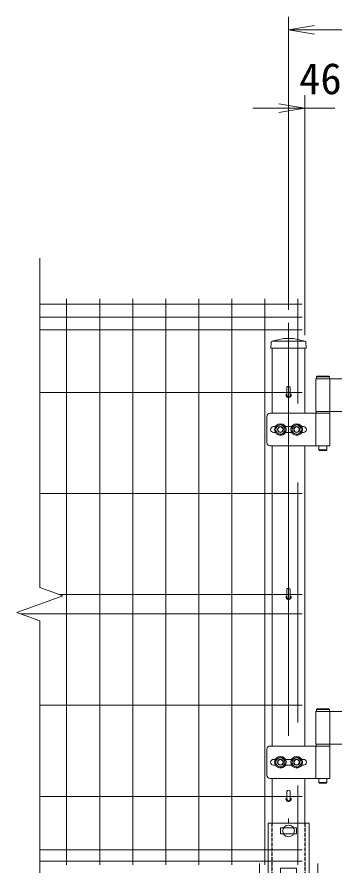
# Model space of a CAD drawing. Units: millimetres, scale not verified. Extents: x -4200 to 4200, y -2970 to 2970.
# Drawn here: x -1361 to -873, y 274 to 1578 of the extents above; entities that cross this region are included whole.
import ezdxf
from ezdxf.enums import TextEntityAlignment as Align

# ---------------------------------------------------------------- set-up
doc = ezdxf.new("R2010")
doc.units = ezdxf.units.MM
doc.header["$LTSCALE"] = 20
for name, pattern in [('DASHED', [7.5, 6, -1.5]), ('USER1', [50.8, 31.75, -6.35, 6.35, -6.35]), ('USER3', [0.375, 0.25, -0.125])]:
    doc.linetypes.add(name, pattern=pattern)
for name, color, linetype, lineweight in [('0-1_D-STR3', 3, 'Continuous', 13), ('0-2_D-BMK', 2, 'USER1', 13), ('0-3_D-STR1', 1, 'Continuous', 18), ('0-4_D-STR-DIM', 7, 'Continuous', 9), ('0-5_0', 7, 'Continuous', 9), ('0-7_D-STR2', 7, 'Continuous', 9)]:
    doc.layers.add(name, color=color, linetype=linetype, lineweight=lineweight)
doc.styles.add('ＭＳ ゴシック', font='')
doc.styles.get('ＭＳ ゴシック').set_extended_font_data('MS Gothic')

# ---------------------------------------------------------------- blocks, each defined once
blk = doc.blocks.new('_Open')
at = {"layer": '0-5_0'}
blk.add_line((-20, 3.33), (0, 0), dxfattribs=at)
blk.add_lwpolyline([(-20, -3.33), (0, 0), (-20, 0)], dxfattribs=at)
blk = doc.blocks.new('U60')
at = {"layer": '0-1_D-STR3'}
for p, q in [((340, 15540), (340, 14540)), ((340, 15540), (1620, 15540)), ((376, 15620), (356, 15600)), ((356, 15600), (356, 15540)), ((356, 15540), (756, 15540)), ((376, 15620), (736, 15620)), ((736, 15620), (756, 15600)), ((772, 15540), (772, 14540)), ((-1168, 14380), (-1168, 13580)), ((772, 14480), (-1068, 14480)), ((1620, 14540), (340, 14540)), ((340, 14480), (340, 13480)), ((766, 14540), (346, 14540)), ((346, 14540), (346, 14480)), ((766, 14480), (346, 14480)), ((766, 14540), (766, 14480)), ((772, 14480), (772, 13480)), ((-1050, 13980), (-1049.8, 13980)), ((-905.9, 14070), (-960, 14070)), ((-905.9, 13890), (-960, 13890)), ((-405.9, 14070), (-594.1, 14070)), ((-405.9, 13890), (-594.1, 13890)), ((-40, 14070), (-94.1, 14070)), ((-40, 13890), (-94.1, 13890)), ((50, 13980), (50.2, 13980)), ((-1068, 13480), (772, 13480)), ((436, 13480), (436, 13360)), ((436, 13360), (676, 13360)), ((456, 13340), (436, 13360)), ((456, 13340), (656, 13340)), ((656, 13340), (676, 13360)), ((676, 13480), (676, 13360)), ((340, 5310), (340, 4310)), ((340, 5310), (1620, 5310)), ((376, 5390), (356, 5370)), ((356, 5370), (356, 5310)), ((356, 5370), (756, 5370)), ((356, 5310), (756, 5310)), ((376, 5390), (736, 5390)), ((736, 5390), (756, 5370)), ((756, 5370), (756, 5310)), ((772, 5310), (772, 4310)), ((772, 4250), (-1068, 4250)), ((1620, 4310), (340, 4310)), ((340, 4250), (340, 3250)), ((346, 4310), (346, 4250)), ((766, 4310), (346, 4310)), ((766, 4250), (346, 4250)), ((766, 4310), (766, 4250)), ((772, 4250), (772, 3250)), ((-1168, 4150), (-1168, 3350)), ((-1050, 3750), (-1049.8, 3750)), ((-905.9, 3840), (-960, 3840)), ((-905.9, 3660), (-960, 3660)), ((-405.9, 3840), (-594.1, 3840)), ((-405.9, 3660), (-594.1, 3660)), ((-40, 3840), (-94.1, 3840)), ((-40, 3660), (-94.1, 3660)), ((50, 3750), (50.2, 3750)), ((-1068, 3250), (772, 3250)), ((436, 3250), (436, 3130)), ((676, 3250), (676, 3130))]:
    blk.add_line(p, q, dxfattribs=at)
for points in [[(356, 15600), (756, 15600), (756, 15540)], [(456, 3110), (436, 3130), (676, 3130)], [(456, 3110), (656, 3110), (676, 3130)]]:
    blk.add_lwpolyline(points, dxfattribs=at)
for points in [[(-750, 14142), (-609.7, 14061), (-609.7, 13899), (-750, 13818), (-890.3, 13899), (-890.3, 14061)], [(-250, 14142), (-109.7, 14061), (-109.7, 13899), (-250, 13818), (-390.3, 13899), (-390.3, 14061)], [(-750, 3912), (-609.7, 3831), (-609.7, 3669), (-750, 3588), (-890.3, 3669), (-890.3, 3831)], [(-250, 3912), (-109.7, 3831), (-109.7, 3669), (-250, 3588), (-390.3, 3669), (-390.3, 3831)]]:
    blk.add_lwpolyline(points, close=True, dxfattribs=at)
for centre, radius in [((-750, 13980), 180), ((-750, 13980), 140.7), ((-250, 13980), 180), ((-250, 13980), 140.7), ((-750, 13980), 90), ((-750, 13980), 80), ((-250, 13980), 90), ((-250, 13980), 80), ((-750, 3750), 180), ((-250, 3750), 180), ((-750, 3750), 140.7), ((-750, 3750), 90), ((-750, 3750), 80), ((-250, 3750), 140.7), ((-250, 3750), 90), ((-250, 3750), 80)]:
    blk.add_circle(centre, radius, dxfattribs=at)
for centre, radius, start, end in [((-1068, 14380), 100, 90, 180), ((-960, 13980), 90, 90, 180), ((-960, 13980), 90, 180, 270), ((-40, 13980), 90, 0, 90), ((-40, 13980), 90, 270, 0), ((-1068, 13580), 100, 180, 270), ((-1068, 4150), 100, 90, 180), ((-960, 3750), 90, 90, 180), ((-960, 3750), 90, 180, 270), ((-40, 3750), 90, 0, 90), ((-40, 3750), 90, 270, 0), ((-1068, 3350), 100, 180, 270)]:
    blk.add_arc(centre, radius, start, end, dxfattribs=at)
blk = doc.blocks.new('ベースプレート部品\u3000正面図')
at = {"layer": '0-1_D-STR3', "linetype": 'DASHED'}
for p, q in [((16787, 48401.4), (16787, 46521.4)), ((17807, 48401.4), (17807, 46521.4)), ((16257, 46641.4), (16257, 46521.4)), ((16537, 46641.4), (16537, 46521.4)), ((16667, 46641.4), (16667, 46521.4)), ((17927, 46641.4), (17927, 46521.4)), ((18057, 46641.4), (18057, 46521.4)), ((18337, 46641.4), (18337, 46521.4))]:
    blk.add_line(p, q, dxfattribs=at)
at = {"layer": '0-1_D-STR3'}
for p, q in [((17546.8, 48256.4), (17046.7, 48256.4)), ((17046.7, 48256.4), (17046.7, 48066.4)), ((17546.7, 48256.4), (17546.7, 48066.4)), ((17927, 48401.4), (17927, 46641.4)), ((17546.7, 48066.4), (17046.8, 48066.4)), ((17546.8, 47016.4), (17046.7, 47016.4)), ((17046.7, 47016.4), (17046.7, 46826.4)), ((17546.7, 47016.4), (17546.7, 46826.4)), ((17546.7, 46826.4), (17046.8, 46826.4)), ((15797, 46641.4), (15797, 46521.4)), ((15797, 46641.4), (18797, 46641.4)), ((15797, 46521.4), (18797, 46521.4)), ((18797, 46641.4), (18797, 46521.4))]:
    blk.add_line(p, q, dxfattribs=at)
blk.add_lwpolyline([(17927, 48401.4), (16667, 48401.4), (16667, 46641.4)], dxfattribs=at)

msp = doc.modelspace()

# ---------------------------------------------------------------- linework, layer by layer
at = {"layer": '0-1_D-STR3'}
for p, q in [((-946, 1008.41), (-946, 996.24)), ((-940.8, 1008.41), (-940.8, 996.24)), ((-946, 697.91), (-946, 685.74)), ((-940.8, 697.91), (-940.8, 685.74)), ((-946, 387.41), (-946, 375.24)), ((-940.8, 387.41), (-940.8, 375.24))]:
    msp.add_line(p, q, dxfattribs=at)
msp.add_circle((-943.4, 326.23), 9, dxfattribs=at)
for centre in [(-943.4, 996.24), (-943.4, 685.74), (-943.4, 375.24)]:
    msp.add_arc(centre, 2.6, 180, 0, dxfattribs=at)
for centre in [(-943.4, 1008.39), (-943.4, 697.89), (-943.4, 387.39), (-943.4, 386.94)]:
    msp.add_ellipse(centre, major_axis=(-2.6, 0), ratio=0.649974, start_param=3.1415927, end_param=6.2831853, dxfattribs=at)
at = {"layer": '0-2_D-BMK'}
for p, q in [((-943.4, 1107.17), (-943.39, 338.24)), ((-988.3, 276.14), (-988.3, 167.14)), ((-898.31, 276.14), (-898.31, 167.14))]:
    msp.add_line(p, q, dxfattribs=at)
at = {"layer": '0-3_D-STR1'}
for p, q in [((-950.9, 1083.24), (-968.69, 1079.15)), ((-950.9, 1083.24), (-935.9, 1083.24)), ((-935.9, 1083.24), (-918.1, 1079.15)), ((-970.24, 1077.24), (-970.4, 1068.24)), ((-968.31, 1079.24), (-918.48, 1079.24)), ((-916.55, 1077.24), (-916.4, 1068.24)), ((-970.4, 1068.24), (-916.4, 1068.24)), ((-968.4, 1068.24), (-968.4, 968.24)), ((-918.4, 1068.24), (-918.4, 968.24)), ((-968.4, 918.24), (-968.4, 456.74)), ((-918.4, 918.24), (-918.4, 456.74)), ((-968.4, 406.74), (-968.39, 338.24)), ((-918.4, 406.74), (-918.4, 338.24))]:
    msp.add_line(p, q, dxfattribs=at)
at = {"layer": '0-3_D-STR1', "linetype": 'USER3'}
for p, q in [((-968.39, 338.24), (-968.39, 244.24)), ((-918.39, 338.24), (-918.39, 244.24))]:
    msp.add_line(p, q, dxfattribs=at)
at = {"layer": '0-3_D-STR1'}
for centre, radius, start, end in [((-968.24, 1077.2), 2, 102.93782, 179), ((-918.55, 1077.2), 2, 1, 77.06218), ((-943.4, 996.24), 4, 162.5424, 17.4576), ((-943.4, 685.74), 4, 162.5424, 17.4576), ((-943.4, 375.24), 4, 162.5424, 17.4576)]:
    msp.add_arc(centre, radius, start, end, dxfattribs=at)
at = {"layer": '0-4_D-STR-DIM'}
for p, q in [((-943.4, 1127.17), (-943.4, 1577.61)), ((1016.6, 1557.61), (-903.4, 1557.61)), ((-918.4, 1088.24), (-918.4, 1457.61)), ((-958.4, 1437.61), (-998.4, 1437.61)), ((-918.4, 1437.61), (-872.4, 1437.61))]:
    msp.add_line(p, q, dxfattribs=at)
at = {"layer": '0-7_D-STR2'}
for p, q in [((-1325.77, 700.39), (-1325.77, 1206.85)), ((-922.19, 1135.81), (-1325.77, 1135.81)), ((-1284.58, 1144.24), (-1284.58, 274.24)), ((-1233.81, 1144.24), (-1233.81, 274.24)), ((-1183.04, 1144.24), (-1183.04, 274.24)), ((-1132.27, 1144.24), (-1132.27, 274.24)), ((-1081.5, 1144.24), (-1081.5, 274.24)), ((-1030.73, 1144.24), (-1030.73, 274.24)), ((-979.96, 1144.24), (-979.96, 274.24)), ((-929.19, 1144.24), (-929.19, 983.44)), ((-922.19, 1116.24), (-1325.77, 1116.24)), ((-922.19, 1096.67), (-1325.77, 1096.67)), ((-922.19, 1000.24), (-1325.77, 1000.24)), ((-929.19, 861.79), (-929.19, 492.69)), ((-922.19, 844.99), (-1325.77, 844.99)), ((-1290.53, 687.56), (-1325.77, 700.39)), ((-1361, 661.91), (-1290.53, 687.56)), ((-922.19, 689.74), (-1296.5, 689.74)), ((-1325.77, 649.09), (-1361, 661.91)), ((-922.19, 659.74), (-1355.03, 659.74)), ((-1325.77, 151.24), (-1325.77, 649.09)), ((-922.19, 519.49), (-1325.77, 519.49)), ((-929.19, 396.04), (-929.19, 274.24)), ((-922.19, 379.24), (-1325.77, 379.24)), ((-922.19, 297.24), (-1325.77, 297.24)), ((-922.19, 279.64), (-1325.77, 279.64))]:
    msp.add_line(p, q, dxfattribs=at)

# ---------------------------------------------------------------- block references
at = {"layer": '0-4_D-STR-DIM', "xscale": 2, "yscale": 2, "rotation": 180}
msp.add_blockref('_Open', (-943.4, 1557.61), dxfattribs=at)
at = {"layer": '0-4_D-STR-DIM'}
for name, p, xscale, yscale in [('_Open', (-918.4, 1437.61), 2, 2), ('U60', (-918.39, 244.24), 0.05, 0.05), ('ベースプレート部品\u3000正面図', (-1808.24, -2081.84), 0.05, 0.05)]:
    msp.add_blockref(name, p, dxfattribs=dict(at, xscale=xscale, yscale=yscale))

# ---------------------------------------------------------------- texts
at = {"layer": '0-4_D-STR-DIM', "style": 'ＭＳ ゴシック'}
msp.add_text('46', height=48.09, dxfattribs=at).set_placement((-927.12, 1444.36), align=Align.BOTTOM_LEFT)

doc.saveas('drawing.dxf')
